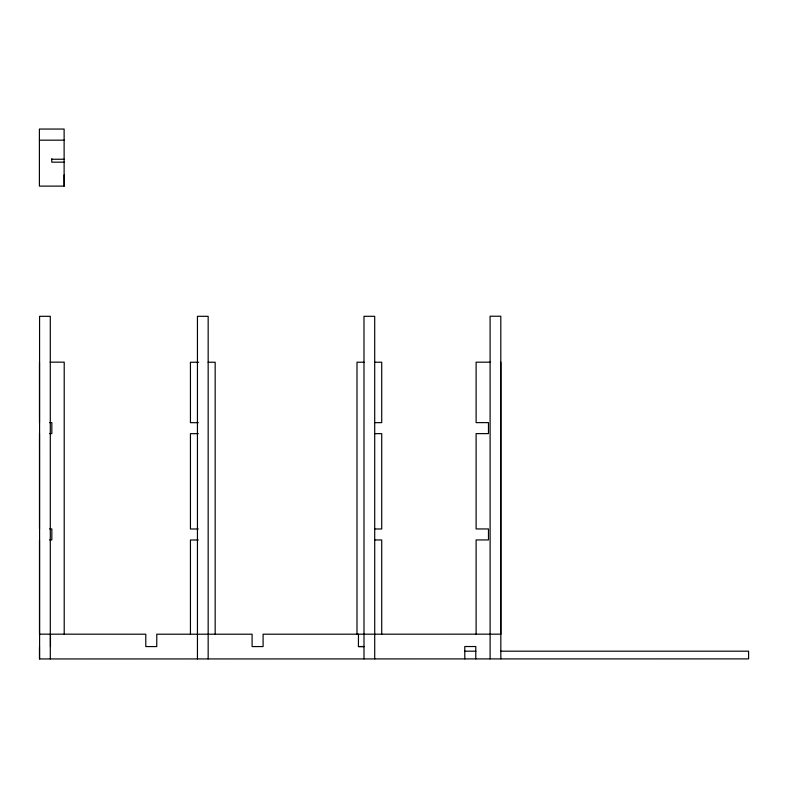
<?xml version="1.0" encoding="UTF-8"?>
<svg xmlns="http://www.w3.org/2000/svg" width="788" height="788" viewBox="0 0 788 788"><rect width="100%" height="100%" fill="white"/><g stroke="black" fill="none" stroke-linecap="round" stroke-linejoin="round"><path stroke-width="1.18" d="M39.4 140.175L64.123 140.175M51.762 159.245L64.123 159.245M64.123 162.17L51.762 162.17L51.762 158.733M64.123 174.995L64.212 186.116L39.4 186.116L39.4 129.055L64.123 129.055L64.123 186.116M50.077 362.155L64.212 362.155L64.212 634.133M490.234 362.184L476.11 362.184L476.11 422.624L488.471 422.624L488.471 433.617L476.11 433.617L476.11 528.945L488.471 528.945L488.471 539.938L476.11 539.938L476.11 634.163M198.674 362.244L190.44 362.244L190.44 422.683L198.3 422.683M208.101 362.244L215.163 362.244L215.163 634.212M364.056 362.214L356.994 362.214L356.994 634.192M374.655 362.214L381.717 362.214L381.717 422.654L374.97 422.654M49.595 422.595L51.841 422.595L51.841 433.587L49.595 433.587M198.3 433.666L190.44 433.666L190.44 528.994L198.3 528.994M374.97 433.646L381.717 433.646L381.717 528.975L374.97 528.975M49.595 528.915L51.841 528.915L51.841 539.908L49.595 539.908M198.3 539.987L190.44 539.987L190.44 634.212M374.97 539.957L381.717 539.957L381.717 634.192M39.577 634.163L145.79 634.212L145.79 646.574L156.773 646.574L156.773 634.212L252.101 634.212L252.101 646.574L263.094 646.574L263.094 634.212L500.833 634.163M358.471 634.163L358.422 646.574L364.578 646.524M358.422 646.574L363.918 646.574M464.831 651.193L475.883 651.193M500.449 651.193L748.6 651.193L748.6 658.886L39.469 658.945L39.469 646.574M500.833 362.184L500.833 658.886M500.804 634.074L500.804 316.224L490.097 316.224L490.116 658.886M475.785 658.886L475.785 646.524L464.792 646.524L464.792 658.886M374.714 658.886L374.704 316.313L363.987 316.313L363.997 658.886M208.16 658.886L208.16 316.313L197.443 316.313L197.443 658.886M50.462 634.212L50.462 646.574M50.314 658.886L50.294 316.313L39.577 316.313L39.597 658.886M39.479 362.155L39.479 422.595M39.479 433.587L39.479 528.915M39.479 539.908L39.479 634.133"/></g></svg>
